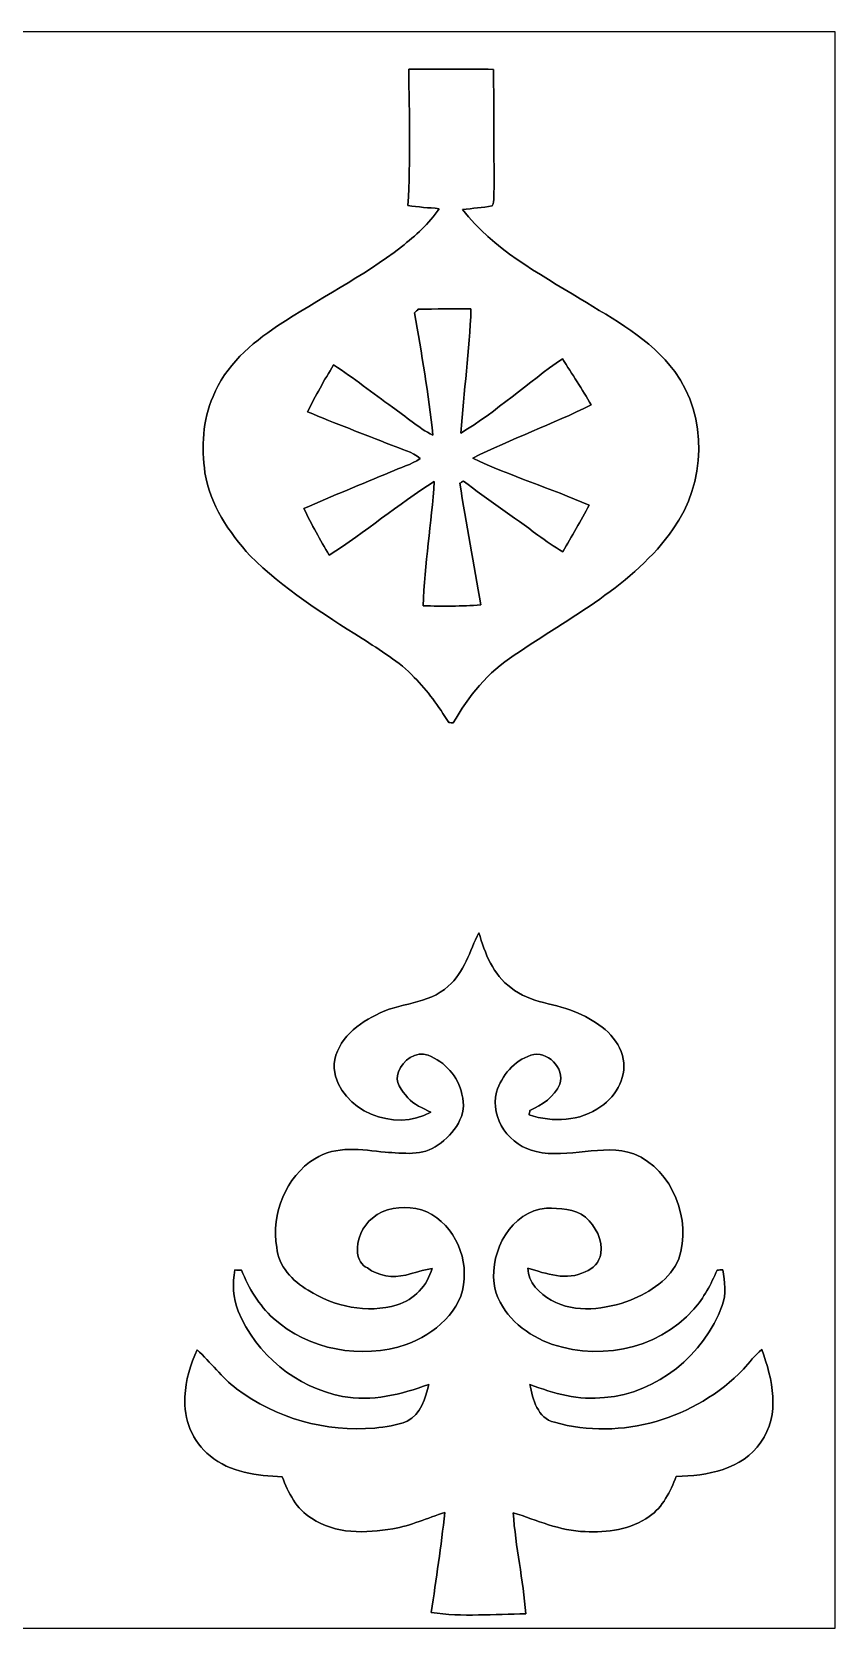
# Model space of a CAD drawing. Header units: centimetres. Extents: x -16.8 to 16.8, y -16.7 to 16.7.
# Drawn here: x 0 to 16.77, y -16.67 to 16.67 of the extents above; entities that cross this region are included whole.
import ezdxf

# ---------------------------------------------------------------- set-up
doc = ezdxf.new("R2010")
doc.units = ezdxf.units.CM
doc.header["$MEASUREMENT"] = 0
doc.layers.add('Layer 1', color=7, linetype='Continuous')

msp = doc.modelspace()

# ---------------------------------------------------------------- linework, layer by layer
at = {"layer": 'Layer 1', "color": 7}
for points, knots in [([(-16.77458, 16.66875), (-16.77458, 16.66875), (16.77458, 16.66875), (16.77458, 16.66875), (16.77458, 16.66875), (16.77458, 16.66875), (16.77458, -16.66875), (16.77458, -16.66875), (16.77458, -16.66875), (16.77458, -16.66875), (-16.77458, -16.66875), (-16.77458, -16.66875), (-16.77458, -16.66875), (-16.77458, -16.66875), (-16.77458, 16.66875), (-16.77458, 16.66875), (-16.77458, 16.66875), (-16.77458, 16.66875), (-16.77458, 16.66875), (-16.77458, 16.66875)], [0, 0, 0, 0, 0.16666667, 0.16666667, 0.16666667, 0.16666667, 0.33333333, 0.33333333, 0.33333333, 0.33333333, 0.5, 0.5, 0.5, 0.5, 0.66666667, 0.66666667, 0.66666667, 0.66666667, 1, 1, 1, 1]), ([(7.86977, 15.89052), (7.88141, 14.94226), (7.91281, 13.99258), (7.85248, 13.04537), (7.85248, 13.04537), (8.06767, 13.00833), (8.28569, 12.99774), (8.50371, 12.97693), (8.50371, 12.97693), (8.29733, 12.66084), (8.00876, 12.4139), (7.71772, 12.17859), (7.71772, 12.17859), (6.90457, 11.55488), (5.98734, 11.09063), (5.13256, 10.53077), (5.13256, 10.53077), (4.57588, 10.15824), (4.03648, 9.69469), (3.78354, 9.05581), (3.78354, 9.05581), (3.56411, 8.55627), (3.54189, 7.99571), (3.61456, 7.4616), (3.61456, 7.4616), (3.72251, 6.79238), (4.11374, 6.21665), (4.56106, 5.72523), (4.56106, 5.72523), (5.25216, 5.04261), (6.07519, 4.51556), (6.89469, 4.00262), (6.89469, 4.00262), (7.27251, 3.7525), (7.67397, 3.52284), (7.98477, 3.18699), (7.98477, 3.18699), (8.26558, 2.90724), (8.4963, 2.58269), (8.70514, 2.24684), (8.70514, 2.24684), (8.72913, 2.24402), (8.77711, 2.23802), (8.8011, 2.2352), (8.8011, 2.2352), (9.1126, 2.79294), (9.53135, 3.30165), (10.07216, 3.65019), (10.07216, 3.65019), (11.23562, 4.44747), (12.56982, 5.10258), (13.39391, 6.29073), (13.39391, 6.29073), (14.07795, 7.24076), (14.12028, 8.62436), (13.42461, 9.57968), (13.42461, 9.57968), (12.91661, 10.25596), (12.15531, 10.66341), (11.44799, 11.09557), (11.44799, 11.09557), (10.57522, 11.63355), (9.63189, 12.12956), (8.99513, 12.95894), (8.99513, 12.95894), (9.20044, 12.98646), (9.40999, 12.99422), (9.6139, 13.03726), (9.6139, 13.03726), (9.66682, 13.14521), (9.64106, 13.27326), (9.65306, 13.38721), (9.65306, 13.38721), (9.64706, 14.21977), (9.65659, 15.05267), (9.63718, 15.88488), (9.63718, 15.88488), (9.04804, 15.9004), (8.45891, 15.89264), (7.86977, 15.89052), (7.86977, 15.89052), (7.86977, 15.89052), (7.86977, 15.89052), (7.86977, 15.89052)], [0, 0, 0, 0, 0.04545455, 0.04545455, 0.04545455, 0.04545455, 0.09090909, 0.09090909, 0.09090909, 0.09090909, 0.13636364, 0.13636364, 0.13636364, 0.13636364, 0.18181818, 0.18181818, 0.18181818, 0.18181818, 0.22727273, 0.22727273, 0.22727273, 0.22727273, 0.27272727, 0.27272727, 0.27272727, 0.27272727, 0.31818182, 0.31818182, 0.31818182, 0.31818182, 0.36363636, 0.36363636, 0.36363636, 0.36363636, 0.40909091, 0.40909091, 0.40909091, 0.40909091, 0.45454545, 0.45454545, 0.45454545, 0.45454545, 0.5, 0.5, 0.5, 0.5, 0.54545455, 0.54545455, 0.54545455, 0.54545455, 0.59090909, 0.59090909, 0.59090909, 0.59090909, 0.63636364, 0.63636364, 0.63636364, 0.63636364, 0.68181818, 0.68181818, 0.68181818, 0.68181818, 0.72727273, 0.72727273, 0.72727273, 0.72727273, 0.77272727, 0.77272727, 0.77272727, 0.77272727, 0.81818182, 0.81818182, 0.81818182, 0.81818182, 0.86363636, 0.86363636, 0.86363636, 0.86363636, 0.90909091, 0.90909091, 0.90909091, 0.90909091, 1, 1, 1, 1]), ([(8.07014, 10.87896), (8.43668, 10.88319), (8.80357, 10.8839), (9.17046, 10.88249), (9.17046, 10.88249), (9.14118, 10.01571), (9.02017, 9.15458), (8.95773, 8.28992), (8.95773, 8.28992), (9.70986, 8.74077), (10.35685, 9.34791), (11.08075, 9.84144), (11.08075, 9.84144), (11.28536, 9.52288), (11.49421, 9.20644), (11.68082, 8.87695), (11.68082, 8.87695), (10.87049, 8.47549), (10.01324, 8.17316), (9.20609, 7.76393), (9.20609, 7.76393), (9.99807, 7.39493), (10.83345, 7.12893), (11.63743, 6.78744), (11.63743, 6.78744), (11.47022, 6.45372), (11.27301, 6.13622), (11.09027, 5.81131), (11.09027, 5.81131), (10.90612, 5.9115), (10.73714, 6.03603), (10.56852, 6.15915), (10.56852, 6.15915), (10.05487, 6.54262), (9.52077, 6.89716), (9.01312, 7.28839), (9.01312, 7.28839), (8.99442, 7.2771), (8.95667, 7.25487), (8.93762, 7.24359), (8.93762, 7.24359), (9.07344, 6.3948), (9.22337, 5.54814), (9.37331, 4.70182), (9.37331, 4.70182), (8.97396, 4.67289), (8.57321, 4.67148), (8.17351, 4.68242), (8.17351, 4.68242), (8.19397, 5.55272), (8.35201, 6.41279), (8.4014, 7.28133), (8.4014, 7.28133), (7.64434, 6.80508), (6.96383, 6.21383), (6.20642, 5.74005), (6.20642, 5.74005), (6.02474, 6.06037), (5.83777, 6.37787), (5.68254, 6.71195), (5.68254, 6.71195), (6.27697, 6.98006), (6.88375, 7.2196), (7.48347, 7.47571), (7.48347, 7.47571), (7.69373, 7.56814), (7.92021, 7.62917), (8.11212, 7.75864), (8.11212, 7.75864), (7.94032, 7.9061), (7.71172, 7.95196), (7.50782, 8.03734), (7.50782, 8.03734), (6.92503, 8.27299), (6.33518, 8.49136), (5.75557, 8.73478), (5.75557, 8.73478), (5.92384, 9.06815), (6.10376, 9.39588), (6.30132, 9.71303), (6.30132, 9.71303), (6.72853, 9.44633), (7.11341, 9.11754), (7.52863, 8.83285), (7.52863, 8.83285), (7.81191, 8.63812), (8.06767, 8.39929), (8.37671, 8.24406), (8.37671, 8.24406), (8.28499, 9.10167), (8.13647, 9.95292), (7.99147, 10.80311), (7.99147, 10.80311), (8.01723, 10.82816), (8.04369, 10.85356), (8.07014, 10.87896)], [0, 0, 0, 0, 0.04, 0.04, 0.04, 0.04, 0.08, 0.08, 0.08, 0.08, 0.12, 0.12, 0.12, 0.12, 0.16, 0.16, 0.16, 0.16, 0.2, 0.2, 0.2, 0.2, 0.24, 0.24, 0.24, 0.24, 0.28, 0.28, 0.28, 0.28, 0.32, 0.32, 0.32, 0.32, 0.36, 0.36, 0.36, 0.36, 0.4, 0.4, 0.4, 0.4, 0.44, 0.44, 0.44, 0.44, 0.48, 0.48, 0.48, 0.48, 0.52, 0.52, 0.52, 0.52, 0.56, 0.56, 0.56, 0.56, 0.6, 0.6, 0.6, 0.6, 0.64, 0.64, 0.64, 0.64, 0.68, 0.68, 0.68, 0.68, 0.72, 0.72, 0.72, 0.72, 0.76, 0.76, 0.76, 0.76, 0.8, 0.8, 0.8, 0.8, 0.84, 0.84, 0.84, 0.84, 0.88, 0.88, 0.88, 0.88, 0.92, 0.92, 0.92, 0.92, 1, 1, 1, 1]), ([(8.69527, -3.2639), (8.27476, -3.64878), (7.66374, -3.6008), (7.18185, -3.86539), (7.18185, -3.86539), (6.74829, -4.07423), (6.29991, -4.45911), (6.31119, -4.98158), (6.31119, -4.98158), (6.42161, -5.87763), (7.58543, -6.3186), (8.33226, -5.89562), (8.33226, -5.89562), (8.16539, -5.80425), (7.97631, -5.74005), (7.8486, -5.59188), (7.8486, -5.59188), (7.72513, -5.43983), (7.56638, -5.26344), (7.65704, -5.04896), (7.65704, -5.04896), (7.74136, -4.81436), (8.02322, -4.60269), (8.27652, -4.70464), (8.27652, -4.70464), (8.62471, -4.84364), (8.90517, -5.14632), (8.97925, -5.52027), (8.97925, -5.52027), (9.11154, -5.94325), (8.81874, -6.35071), (8.48184, -6.57613), (8.48184, -6.57613), (8.17104, -6.82307), (7.74418, -6.74511), (7.37941, -6.73029), (7.37941, -6.73029), (6.89434, -6.67702), (6.34647, -6.58319), (5.91114, -6.8647), (5.91114, -6.8647), (5.29943, -7.24394), (4.99145, -8.01546), (5.11246, -8.71784), (5.11246, -8.71784), (5.14703, -9.11049), (5.44336, -9.42093), (5.76862, -9.61143), (5.76862, -9.61143), (6.31014, -9.95715), (7.00264, -10.10497), (7.62529, -9.91835), (7.62529, -9.91835), (7.97948, -9.8111), (8.26241, -9.51301), (8.35801, -9.15635), (8.35801, -9.15635), (8.17174, -9.18633), (7.99253, -9.24877), (7.81085, -9.29499), (7.81085, -9.29499), (7.53745, -9.36202), (7.23406, -9.31792), (7.00652, -9.14788), (7.00652, -9.14788), (6.88269, -9.09038), (6.81355, -8.96232), (6.79873, -8.83285), (6.79873, -8.83285), (6.77933, -8.55804), (6.89575, -8.27299), (7.11553, -8.10401), (7.11553, -8.10401), (7.36, -7.88882), (7.70714, -7.86306), (8.01617, -7.90257), (8.01617, -7.90257), (8.66528, -8.03204), (9.08085, -8.74607), (9.02652, -9.37754), (9.02652, -9.37754), (9.00395, -10.04746), (8.39752, -10.5283), (7.81791, -10.74773), (7.81791, -10.74773), (6.88481, -11.05606), (5.77462, -10.86626), (5.04119, -10.19775), (5.04119, -10.19775), (4.74169, -9.92364), (4.52861, -9.57086), (4.37938, -9.19656), (4.37938, -9.19656), (4.33282, -9.19339), (4.28696, -9.19057), (4.24109, -9.1881), (4.24109, -9.1881), (4.18465, -9.47455), (4.19382, -9.77653), (4.30847, -10.04817), (4.30847, -10.04817), (4.6796, -10.94987), (5.52379, -11.64872), (6.48335, -11.82934), (6.48335, -11.82934), (7.09436, -11.94506), (7.71525, -11.79089), (8.28675, -11.57852), (8.28675, -11.57852), (8.21937, -11.8685), (8.12341, -12.20541), (7.83625, -12.34863), (7.83625, -12.34863), (7.62282, -12.43859), (7.38787, -12.46152), (7.16033, -12.49257), (7.16033, -12.49257), (6.14186, -12.57476), (5.09235, -12.29007), (4.27567, -11.67059), (4.27567, -11.67059), (3.96416, -11.436), (3.73345, -11.11779), (3.45087, -10.85391), (3.45087, -10.85391), (3.30976, -11.16295), (3.20604, -11.49526), (3.19652, -11.83711), (3.19652, -11.83711), (3.16477, -12.29854), (3.34927, -12.78572), (3.72286, -13.07006), (3.72286, -13.07006), (4.13879, -13.41967), (4.70429, -13.49128), (5.22817, -13.50786), (5.22817, -13.50786), (5.35199, -13.84088), (5.52274, -14.18696), (5.84059, -14.37322), (5.84059, -14.37322), (6.33307, -14.71189), (6.9723, -14.69072), (7.53745, -14.59406), (7.53745, -14.59406), (7.91598, -14.53444), (8.261, -14.3637), (8.62542, -14.25469), (8.62542, -14.25469), (8.54569, -14.95213), (8.44585, -15.64746), (8.33896, -16.34137), (8.33896, -16.34137), (8.99125, -16.44403), (9.6587, -16.37171), (10.31593, -16.37347), (10.31593, -16.37347), (10.25878, -15.6651), (10.10285, -14.96907), (10.05099, -14.26034), (10.05099, -14.26034), (10.54488, -14.41238), (11.02642, -14.63992), (11.55312, -14.65474), (11.55312, -14.65474), (12.01455, -14.67873), (12.50844, -14.61523), (12.89191, -14.33724), (12.89191, -14.33724), (13.18189, -14.14321), (13.33147, -13.81442), (13.45741, -13.50116), (13.45741, -13.50116), (14.09418, -13.49128), (14.84277, -13.35687), (15.2206, -12.78678), (15.2206, -12.78678), (15.64111, -12.22022), (15.46825, -11.46104), (15.24423, -10.85003), (15.24423, -10.85003), (15.09536, -10.96716), (14.98706, -11.12379), (14.85935, -11.26137), (14.85935, -11.26137), (13.86769, -12.29431), (12.30066, -12.76562), (10.91424, -12.37051), (10.91424, -12.37051), (10.55652, -12.28372), (10.46445, -11.89179), (10.39954, -11.58064), (10.39954, -11.58064), (10.89589, -11.76514), (11.42541, -11.92318), (11.96128, -11.85263), (11.96128, -11.85263), (13.06512, -11.76902), (14.03562, -10.95693), (14.41556, -9.93422), (14.41556, -9.93422), (14.50799, -9.69292), (14.46706, -9.43257), (14.43002, -9.18492), (14.43002, -9.18492), (14.39968, -9.18739), (14.33936, -9.19162), (14.30902, -9.19409), (14.30902, -9.19409), (14.18308, -9.48514), (14.03597, -9.77477), (13.82148, -10.01113), (13.82148, -10.01113), (13.06442, -10.88672), (11.72034, -11.11532), (10.6747, -10.66835), (10.6747, -10.66835), (10.18787, -10.44011), (9.72996, -10.02665), (9.652, -9.46891), (9.652, -9.46891), (9.57121, -8.78522), (10.00725, -7.96607), (10.74491, -7.89658), (10.74491, -7.89658), (11.02395, -7.90187), (11.33475, -7.90046), (11.56406, -8.08531), (11.56406, -8.08531), (11.76902, -8.27652), (11.92671, -8.5598), (11.88226, -8.84873), (11.88226, -8.84873), (11.85122, -9.02229), (11.72351, -9.17187), (11.55418, -9.22584), (11.55418, -9.22584), (11.17565, -9.42763), (10.73714, -9.26394), (10.35685, -9.15141), (10.35685, -9.15141), (10.3632, -9.45021), (10.60556, -9.68234), (10.84827, -9.82239), (10.84827, -9.82239), (11.35592, -10.10814), (11.98139, -10.00901), (12.50491, -9.82169), (12.50491, -9.82169), (12.91343, -9.64671), (13.33429, -9.38671), (13.51139, -8.95773), (13.51139, -8.95773), (13.78303, -8.13823), (13.38756, -7.106), (12.57371, -6.76099), (12.57371, -6.76099), (11.9059, -6.53874), (11.20634, -6.87423), (10.53042, -6.71583), (10.53042, -6.71583), (9.98996, -6.60435), (9.55499, -6.02968), (9.70562, -5.47335), (9.70562, -5.47335), (9.81146, -5.12798), (10.07322, -4.82), (10.42106, -4.70359), (10.42106, -4.70359), (10.76007, -4.59317), (11.13614, -4.97311), (11.02642, -5.31001), (11.02642, -5.31001), (10.91247, -5.57565), (10.65565, -5.74181), (10.40059, -5.85682), (10.40059, -5.85682), (10.39636, -5.88045), (10.38825, -5.92843), (10.38401, -5.95207), (10.38401, -5.95207), (10.87614, -6.10694), (11.45222, -6.09106), (11.87944, -5.77638), (11.87944, -5.77638), (12.2174, -5.55237), (12.4527, -5.11598), (12.3317, -4.70923), (12.3317, -4.70923), (12.20929, -4.27249), (11.80324, -4.00226), (11.41201, -3.82729), (11.41201, -3.82729), (10.95975, -3.6128), (10.40095, -3.62797), (10.00584, -3.29212), (10.00584, -3.29212), (9.62519, -3.02507), (9.46432, -2.57069), (9.33415, -2.14559), (9.33415, -2.14559), (9.14365, -2.52765), (9.02899, -2.97286), (8.69527, -3.2639), (8.69527, -3.2639), (8.69527, -3.2639), (8.69527, -3.2639), (8.69527, -3.2639)], [0, 0, 0, 0, 0.01282051, 0.01282051, 0.01282051, 0.01282051, 0.02564103, 0.02564103, 0.02564103, 0.02564103, 0.03846154, 0.03846154, 0.03846154, 0.03846154, 0.05128205, 0.05128205, 0.05128205, 0.05128205, 0.06410256, 0.06410256, 0.06410256, 0.06410256, 0.07692308, 0.07692308, 0.07692308, 0.07692308, 0.08974359, 0.08974359, 0.08974359, 0.08974359, 0.1025641, 0.1025641, 0.1025641, 0.1025641, 0.11538462, 0.11538462, 0.11538462, 0.11538462, 0.12820513, 0.12820513, 0.12820513, 0.12820513, 0.14102564, 0.14102564, 0.14102564, 0.14102564, 0.15384615, 0.15384615, 0.15384615, 0.15384615, 0.16666667, 0.16666667, 0.16666667, 0.16666667, 0.17948718, 0.17948718, 0.17948718, 0.17948718, 0.19230769, 0.19230769, 0.19230769, 0.19230769, 0.20512821, 0.20512821, 0.20512821, 0.20512821, 0.21794872, 0.21794872, 0.21794872, 0.21794872, 0.23076923, 0.23076923, 0.23076923, 0.23076923, 0.24358974, 0.24358974, 0.24358974, 0.24358974, 0.25641026, 0.25641026, 0.25641026, 0.25641026, 0.26923077, 0.26923077, 0.26923077, 0.26923077, 0.28205128, 0.28205128, 0.28205128, 0.28205128, 0.29487179, 0.29487179, 0.29487179, 0.29487179, 0.30769231, 0.30769231, 0.30769231, 0.30769231, 0.32051282, 0.32051282, 0.32051282, 0.32051282, 0.33333333, 0.33333333, 0.33333333, 0.33333333, 0.34615385, 0.34615385, 0.34615385, 0.34615385, 0.35897436, 0.35897436, 0.35897436, 0.35897436, 0.37179487, 0.37179487, 0.37179487, 0.37179487, 0.38461538, 0.38461538, 0.38461538, 0.38461538, 0.3974359, 0.3974359, 0.3974359, 0.3974359, 0.41025641, 0.41025641, 0.41025641, 0.41025641, 0.42307692, 0.42307692, 0.42307692, 0.42307692, 0.43589744, 0.43589744, 0.43589744, 0.43589744, 0.44871795, 0.44871795, 0.44871795, 0.44871795, 0.46153846, 0.46153846, 0.46153846, 0.46153846, 0.47435897, 0.47435897, 0.47435897, 0.47435897, 0.48717949, 0.48717949, 0.48717949, 0.48717949, 0.5, 0.5, 0.5, 0.5, 0.51282051, 0.51282051, 0.51282051, 0.51282051, 0.52564103, 0.52564103, 0.52564103, 0.52564103, 0.53846154, 0.53846154, 0.53846154, 0.53846154, 0.55128205, 0.55128205, 0.55128205, 0.55128205, 0.56410256, 0.56410256, 0.56410256, 0.56410256, 0.57692308, 0.57692308, 0.57692308, 0.57692308, 0.58974359, 0.58974359, 0.58974359, 0.58974359, 0.6025641, 0.6025641, 0.6025641, 0.6025641, 0.61538462, 0.61538462, 0.61538462, 0.61538462, 0.62820513, 0.62820513, 0.62820513, 0.62820513, 0.64102564, 0.64102564, 0.64102564, 0.64102564, 0.65384615, 0.65384615, 0.65384615, 0.65384615, 0.66666667, 0.66666667, 0.66666667, 0.66666667, 0.67948718, 0.67948718, 0.67948718, 0.67948718, 0.69230769, 0.69230769, 0.69230769, 0.69230769, 0.70512821, 0.70512821, 0.70512821, 0.70512821, 0.71794872, 0.71794872, 0.71794872, 0.71794872, 0.73076923, 0.73076923, 0.73076923, 0.73076923, 0.74358974, 0.74358974, 0.74358974, 0.74358974, 0.75641026, 0.75641026, 0.75641026, 0.75641026, 0.76923077, 0.76923077, 0.76923077, 0.76923077, 0.78205128, 0.78205128, 0.78205128, 0.78205128, 0.79487179, 0.79487179, 0.79487179, 0.79487179, 0.80769231, 0.80769231, 0.80769231, 0.80769231, 0.82051282, 0.82051282, 0.82051282, 0.82051282, 0.83333333, 0.83333333, 0.83333333, 0.83333333, 0.84615385, 0.84615385, 0.84615385, 0.84615385, 0.85897436, 0.85897436, 0.85897436, 0.85897436, 0.87179487, 0.87179487, 0.87179487, 0.87179487, 0.88461538, 0.88461538, 0.88461538, 0.88461538, 0.8974359, 0.8974359, 0.8974359, 0.8974359, 0.91025641, 0.91025641, 0.91025641, 0.91025641, 0.92307692, 0.92307692, 0.92307692, 0.92307692, 0.93589744, 0.93589744, 0.93589744, 0.93589744, 0.94871795, 0.94871795, 0.94871795, 0.94871795, 0.96153846, 0.96153846, 0.96153846, 0.96153846, 0.97435897, 0.97435897, 0.97435897, 0.97435897, 1, 1, 1, 1])]:
    msp.add_open_spline(points, degree=3, knots=knots, dxfattribs=at)
at = {"layer": 'Layer 1', "color": 251}
for points, knots in [([(7.86977, 15.89052), (8.45891, 15.89264), (9.04804, 15.9004), (9.63718, 15.88488), (9.63718, 15.88488), (9.65659, 15.05267), (9.64706, 14.21977), (9.65306, 13.38721), (9.65306, 13.38721), (9.64106, 13.27326), (9.66682, 13.14521), (9.6139, 13.03726), (9.6139, 13.03726), (9.40999, 12.99422), (9.20044, 12.98646), (8.99513, 12.95894), (8.99513, 12.95894), (9.63189, 12.12956), (10.57522, 11.63355), (11.44799, 11.09557), (11.44799, 11.09557), (12.15531, 10.66341), (12.91661, 10.25596), (13.42461, 9.57968), (13.42461, 9.57968), (14.12028, 8.62436), (14.07795, 7.24076), (13.39391, 6.29073), (13.39391, 6.29073), (12.56982, 5.10258), (11.23562, 4.44747), (10.07216, 3.65019), (10.07216, 3.65019), (9.53135, 3.30165), (9.1126, 2.79294), (8.8011, 2.2352), (8.8011, 2.2352), (8.77711, 2.23802), (8.72913, 2.24402), (8.70514, 2.24684), (8.70514, 2.24684), (8.4963, 2.58269), (8.26558, 2.90724), (7.98477, 3.18699), (7.98477, 3.18699), (7.67397, 3.52284), (7.27251, 3.7525), (6.89469, 4.00262), (6.89469, 4.00262), (6.07519, 4.51556), (5.25216, 5.04261), (4.56106, 5.72523), (4.56106, 5.72523), (4.11374, 6.21665), (3.72251, 6.79238), (3.61456, 7.4616), (3.61456, 7.4616), (3.54189, 7.99571), (3.56411, 8.55627), (3.78354, 9.05581), (3.78354, 9.05581), (4.03648, 9.69469), (4.57588, 10.15824), (5.13256, 10.53077), (5.13256, 10.53077), (5.98734, 11.09063), (6.90457, 11.55488), (7.71772, 12.17859), (7.71772, 12.17859), (8.00876, 12.4139), (8.29733, 12.66084), (8.50371, 12.97693), (8.50371, 12.97693), (8.28569, 12.99774), (8.06767, 13.00833), (7.85248, 13.04537), (7.85248, 13.04537), (7.91281, 13.99258), (7.88141, 14.94226), (7.86977, 15.89052), (7.86977, 15.89052), (7.86977, 15.89052), (7.86977, 15.89052), (7.86977, 15.89052)], [0, 0, 0, 0, 0.04545455, 0.04545455, 0.04545455, 0.04545455, 0.09090909, 0.09090909, 0.09090909, 0.09090909, 0.13636364, 0.13636364, 0.13636364, 0.13636364, 0.18181818, 0.18181818, 0.18181818, 0.18181818, 0.22727273, 0.22727273, 0.22727273, 0.22727273, 0.27272727, 0.27272727, 0.27272727, 0.27272727, 0.31818182, 0.31818182, 0.31818182, 0.31818182, 0.36363636, 0.36363636, 0.36363636, 0.36363636, 0.40909091, 0.40909091, 0.40909091, 0.40909091, 0.45454545, 0.45454545, 0.45454545, 0.45454545, 0.5, 0.5, 0.5, 0.5, 0.54545455, 0.54545455, 0.54545455, 0.54545455, 0.59090909, 0.59090909, 0.59090909, 0.59090909, 0.63636364, 0.63636364, 0.63636364, 0.63636364, 0.68181818, 0.68181818, 0.68181818, 0.68181818, 0.72727273, 0.72727273, 0.72727273, 0.72727273, 0.77272727, 0.77272727, 0.77272727, 0.77272727, 0.81818182, 0.81818182, 0.81818182, 0.81818182, 0.86363636, 0.86363636, 0.86363636, 0.86363636, 0.90909091, 0.90909091, 0.90909091, 0.90909091, 1, 1, 1, 1]), ([(8.07014, 10.87896), (8.04369, 10.85356), (8.01723, 10.82816), (7.99147, 10.80311), (7.99147, 10.80311), (8.13647, 9.95292), (8.28499, 9.10167), (8.37671, 8.24406), (8.37671, 8.24406), (8.06767, 8.39929), (7.81191, 8.63812), (7.52863, 8.83285), (7.52863, 8.83285), (7.11341, 9.11754), (6.72853, 9.44633), (6.30132, 9.71303), (6.30132, 9.71303), (6.10376, 9.39588), (5.92384, 9.06815), (5.75557, 8.73478), (5.75557, 8.73478), (6.33518, 8.49136), (6.92503, 8.27299), (7.50782, 8.03734), (7.50782, 8.03734), (7.71172, 7.95196), (7.94032, 7.9061), (8.11212, 7.75864), (8.11212, 7.75864), (7.92021, 7.62917), (7.69373, 7.56814), (7.48347, 7.47571), (7.48347, 7.47571), (6.88375, 7.2196), (6.27697, 6.98006), (5.68254, 6.71195), (5.68254, 6.71195), (5.83777, 6.37787), (6.02474, 6.06037), (6.20642, 5.74005), (6.20642, 5.74005), (6.96383, 6.21383), (7.64434, 6.80508), (8.4014, 7.28133), (8.4014, 7.28133), (8.35201, 6.41279), (8.19397, 5.55272), (8.17351, 4.68242), (8.17351, 4.68242), (8.57321, 4.67148), (8.97396, 4.67289), (9.37331, 4.70182), (9.37331, 4.70182), (9.22337, 5.54814), (9.07344, 6.3948), (8.93762, 7.24359), (8.93762, 7.24359), (8.95667, 7.25487), (8.99442, 7.2771), (9.01312, 7.28839), (9.01312, 7.28839), (9.52077, 6.89716), (10.05487, 6.54262), (10.56852, 6.15915), (10.56852, 6.15915), (10.73714, 6.03603), (10.90612, 5.9115), (11.09027, 5.81131), (11.09027, 5.81131), (11.27301, 6.13622), (11.47022, 6.45372), (11.63743, 6.78744), (11.63743, 6.78744), (10.83345, 7.12893), (9.99807, 7.39493), (9.20609, 7.76393), (9.20609, 7.76393), (10.01324, 8.17316), (10.87049, 8.47549), (11.68082, 8.87695), (11.68082, 8.87695), (11.49421, 9.20644), (11.28536, 9.52288), (11.08075, 9.84144), (11.08075, 9.84144), (10.35685, 9.34791), (9.70986, 8.74077), (8.95773, 8.28992), (8.95773, 8.28992), (9.02017, 9.15458), (9.14118, 10.01571), (9.17046, 10.88249), (9.17046, 10.88249), (8.80357, 10.8839), (8.43668, 10.88319), (8.07014, 10.87896)], [0, 0, 0, 0, 0.04, 0.04, 0.04, 0.04, 0.08, 0.08, 0.08, 0.08, 0.12, 0.12, 0.12, 0.12, 0.16, 0.16, 0.16, 0.16, 0.2, 0.2, 0.2, 0.2, 0.24, 0.24, 0.24, 0.24, 0.28, 0.28, 0.28, 0.28, 0.32, 0.32, 0.32, 0.32, 0.36, 0.36, 0.36, 0.36, 0.4, 0.4, 0.4, 0.4, 0.44, 0.44, 0.44, 0.44, 0.48, 0.48, 0.48, 0.48, 0.52, 0.52, 0.52, 0.52, 0.56, 0.56, 0.56, 0.56, 0.6, 0.6, 0.6, 0.6, 0.64, 0.64, 0.64, 0.64, 0.68, 0.68, 0.68, 0.68, 0.72, 0.72, 0.72, 0.72, 0.76, 0.76, 0.76, 0.76, 0.8, 0.8, 0.8, 0.8, 0.84, 0.84, 0.84, 0.84, 0.88, 0.88, 0.88, 0.88, 0.92, 0.92, 0.92, 0.92, 1, 1, 1, 1]), ([(8.69527, -3.2639), (9.02899, -2.97286), (9.14365, -2.52765), (9.33415, -2.14559), (9.33415, -2.14559), (9.46432, -2.57069), (9.62519, -3.02507), (10.00584, -3.29212), (10.00584, -3.29212), (10.40095, -3.62797), (10.95975, -3.6128), (11.41201, -3.82729), (11.41201, -3.82729), (11.80324, -4.00226), (12.20929, -4.27249), (12.3317, -4.70923), (12.3317, -4.70923), (12.4527, -5.11598), (12.2174, -5.55237), (11.87944, -5.77638), (11.87944, -5.77638), (11.45222, -6.09106), (10.87614, -6.10694), (10.38401, -5.95207), (10.38401, -5.95207), (10.38825, -5.92843), (10.39636, -5.88045), (10.40059, -5.85682), (10.40059, -5.85682), (10.65565, -5.74181), (10.91247, -5.57565), (11.02642, -5.31001), (11.02642, -5.31001), (11.13614, -4.97311), (10.76007, -4.59317), (10.42106, -4.70359), (10.42106, -4.70359), (10.07322, -4.82), (9.81146, -5.12798), (9.70562, -5.47335), (9.70562, -5.47335), (9.55499, -6.02968), (9.98996, -6.60435), (10.53042, -6.71583), (10.53042, -6.71583), (11.20634, -6.87423), (11.9059, -6.53874), (12.57371, -6.76099), (12.57371, -6.76099), (13.38756, -7.106), (13.78303, -8.13823), (13.51139, -8.95773), (13.51139, -8.95773), (13.33429, -9.38671), (12.91343, -9.64671), (12.50491, -9.82169), (12.50491, -9.82169), (11.98139, -10.00901), (11.35592, -10.10814), (10.84827, -9.82239), (10.84827, -9.82239), (10.60556, -9.68234), (10.3632, -9.45021), (10.35685, -9.15141), (10.35685, -9.15141), (10.73714, -9.26394), (11.17565, -9.42763), (11.55418, -9.22584), (11.55418, -9.22584), (11.72351, -9.17187), (11.85122, -9.02229), (11.88226, -8.84873), (11.88226, -8.84873), (11.92671, -8.5598), (11.76902, -8.27652), (11.56406, -8.08531), (11.56406, -8.08531), (11.33475, -7.90046), (11.02395, -7.90187), (10.74491, -7.89658), (10.74491, -7.89658), (10.00725, -7.96607), (9.57121, -8.78522), (9.652, -9.46891), (9.652, -9.46891), (9.72996, -10.02665), (10.18787, -10.44011), (10.6747, -10.66835), (10.6747, -10.66835), (11.72034, -11.11532), (13.06442, -10.88672), (13.82148, -10.01113), (13.82148, -10.01113), (14.03597, -9.77477), (14.18308, -9.48514), (14.30902, -9.19409), (14.30902, -9.19409), (14.33936, -9.19162), (14.39968, -9.18739), (14.43002, -9.18492), (14.43002, -9.18492), (14.46706, -9.43257), (14.50799, -9.69292), (14.41556, -9.93422), (14.41556, -9.93422), (14.03562, -10.95693), (13.06512, -11.76902), (11.96128, -11.85263), (11.96128, -11.85263), (11.42541, -11.92318), (10.89589, -11.76514), (10.39954, -11.58064), (10.39954, -11.58064), (10.46445, -11.89179), (10.55652, -12.28372), (10.91424, -12.37051), (10.91424, -12.37051), (12.30066, -12.76562), (13.86769, -12.29431), (14.85935, -11.26137), (14.85935, -11.26137), (14.98706, -11.12379), (15.09536, -10.96716), (15.24423, -10.85003), (15.24423, -10.85003), (15.46825, -11.46104), (15.64111, -12.22022), (15.2206, -12.78678), (15.2206, -12.78678), (14.84277, -13.35687), (14.09418, -13.49128), (13.45741, -13.50116), (13.45741, -13.50116), (13.33147, -13.81442), (13.18189, -14.14321), (12.89191, -14.33724), (12.89191, -14.33724), (12.50844, -14.61523), (12.01455, -14.67873), (11.55312, -14.65474), (11.55312, -14.65474), (11.02642, -14.63992), (10.54488, -14.41238), (10.05099, -14.26034), (10.05099, -14.26034), (10.10285, -14.96907), (10.25878, -15.6651), (10.31593, -16.37347), (10.31593, -16.37347), (9.6587, -16.37171), (8.99125, -16.44403), (8.33896, -16.34137), (8.33896, -16.34137), (8.44585, -15.64746), (8.54569, -14.95213), (8.62542, -14.25469), (8.62542, -14.25469), (8.261, -14.3637), (7.91598, -14.53444), (7.53745, -14.59406), (7.53745, -14.59406), (6.9723, -14.69072), (6.33307, -14.71189), (5.84059, -14.37322), (5.84059, -14.37322), (5.52274, -14.18696), (5.35199, -13.84088), (5.22817, -13.50786), (5.22817, -13.50786), (4.70429, -13.49128), (4.13879, -13.41967), (3.72286, -13.07006), (3.72286, -13.07006), (3.34927, -12.78572), (3.16477, -12.29854), (3.19652, -11.83711), (3.19652, -11.83711), (3.20604, -11.49526), (3.30976, -11.16295), (3.45087, -10.85391), (3.45087, -10.85391), (3.73345, -11.11779), (3.96416, -11.436), (4.27567, -11.67059), (4.27567, -11.67059), (5.09235, -12.29007), (6.14186, -12.57476), (7.16033, -12.49257), (7.16033, -12.49257), (7.38787, -12.46152), (7.62282, -12.43859), (7.83625, -12.34863), (7.83625, -12.34863), (8.12341, -12.20541), (8.21937, -11.8685), (8.28675, -11.57852), (8.28675, -11.57852), (7.71525, -11.79089), (7.09436, -11.94506), (6.48335, -11.82934), (6.48335, -11.82934), (5.52379, -11.64872), (4.6796, -10.94987), (4.30847, -10.04817), (4.30847, -10.04817), (4.19382, -9.77653), (4.18465, -9.47455), (4.24109, -9.1881), (4.24109, -9.1881), (4.28696, -9.19057), (4.33282, -9.19339), (4.37938, -9.19656), (4.37938, -9.19656), (4.52861, -9.57086), (4.74169, -9.92364), (5.04119, -10.19775), (5.04119, -10.19775), (5.77462, -10.86626), (6.88481, -11.05606), (7.81791, -10.74773), (7.81791, -10.74773), (8.39752, -10.5283), (9.00395, -10.04746), (9.02652, -9.37754), (9.02652, -9.37754), (9.08085, -8.74607), (8.66528, -8.03204), (8.01617, -7.90257), (8.01617, -7.90257), (7.70714, -7.86306), (7.36, -7.88882), (7.11553, -8.10401), (7.11553, -8.10401), (6.89575, -8.27299), (6.77933, -8.55804), (6.79873, -8.83285), (6.79873, -8.83285), (6.81355, -8.96232), (6.88269, -9.09038), (7.00652, -9.14788), (7.00652, -9.14788), (7.23406, -9.31792), (7.53745, -9.36202), (7.81085, -9.29499), (7.81085, -9.29499), (7.99253, -9.24877), (8.17174, -9.18633), (8.35801, -9.15635), (8.35801, -9.15635), (8.26241, -9.51301), (7.97948, -9.8111), (7.62529, -9.91835), (7.62529, -9.91835), (7.00264, -10.10497), (6.31014, -9.95715), (5.76862, -9.61143), (5.76862, -9.61143), (5.44336, -9.42093), (5.14703, -9.11049), (5.11246, -8.71784), (5.11246, -8.71784), (4.99145, -8.01546), (5.29943, -7.24394), (5.91114, -6.8647), (5.91114, -6.8647), (6.34647, -6.58319), (6.89434, -6.67702), (7.37941, -6.73029), (7.37941, -6.73029), (7.74418, -6.74511), (8.17104, -6.82307), (8.48184, -6.57613), (8.48184, -6.57613), (8.81874, -6.35071), (9.11154, -5.94325), (8.97925, -5.52027), (8.97925, -5.52027), (8.90517, -5.14632), (8.62471, -4.84364), (8.27652, -4.70464), (8.27652, -4.70464), (8.02322, -4.60269), (7.74136, -4.81436), (7.65704, -5.04896), (7.65704, -5.04896), (7.56638, -5.26344), (7.72513, -5.43983), (7.8486, -5.59188), (7.8486, -5.59188), (7.97631, -5.74005), (8.16539, -5.80425), (8.33226, -5.89562), (8.33226, -5.89562), (7.58543, -6.3186), (6.42161, -5.87763), (6.31119, -4.98158), (6.31119, -4.98158), (6.29991, -4.45911), (6.74829, -4.07423), (7.18185, -3.86539), (7.18185, -3.86539), (7.66374, -3.6008), (8.27476, -3.64878), (8.69527, -3.2639)], [0, 0, 0, 0, 0.01298701, 0.01298701, 0.01298701, 0.01298701, 0.02597403, 0.02597403, 0.02597403, 0.02597403, 0.03896104, 0.03896104, 0.03896104, 0.03896104, 0.05194805, 0.05194805, 0.05194805, 0.05194805, 0.06493506, 0.06493506, 0.06493506, 0.06493506, 0.07792208, 0.07792208, 0.07792208, 0.07792208, 0.09090909, 0.09090909, 0.09090909, 0.09090909, 0.1038961, 0.1038961, 0.1038961, 0.1038961, 0.11688312, 0.11688312, 0.11688312, 0.11688312, 0.12987013, 0.12987013, 0.12987013, 0.12987013, 0.14285714, 0.14285714, 0.14285714, 0.14285714, 0.15584416, 0.15584416, 0.15584416, 0.15584416, 0.16883117, 0.16883117, 0.16883117, 0.16883117, 0.18181818, 0.18181818, 0.18181818, 0.18181818, 0.19480519, 0.19480519, 0.19480519, 0.19480519, 0.20779221, 0.20779221, 0.20779221, 0.20779221, 0.22077922, 0.22077922, 0.22077922, 0.22077922, 0.23376623, 0.23376623, 0.23376623, 0.23376623, 0.24675325, 0.24675325, 0.24675325, 0.24675325, 0.25974026, 0.25974026, 0.25974026, 0.25974026, 0.27272727, 0.27272727, 0.27272727, 0.27272727, 0.28571429, 0.28571429, 0.28571429, 0.28571429, 0.2987013, 0.2987013, 0.2987013, 0.2987013, 0.31168831, 0.31168831, 0.31168831, 0.31168831, 0.32467532, 0.32467532, 0.32467532, 0.32467532, 0.33766234, 0.33766234, 0.33766234, 0.33766234, 0.35064935, 0.35064935, 0.35064935, 0.35064935, 0.36363636, 0.36363636, 0.36363636, 0.36363636, 0.37662338, 0.37662338, 0.37662338, 0.37662338, 0.38961039, 0.38961039, 0.38961039, 0.38961039, 0.4025974, 0.4025974, 0.4025974, 0.4025974, 0.41558442, 0.41558442, 0.41558442, 0.41558442, 0.42857143, 0.42857143, 0.42857143, 0.42857143, 0.44155844, 0.44155844, 0.44155844, 0.44155844, 0.45454545, 0.45454545, 0.45454545, 0.45454545, 0.46753247, 0.46753247, 0.46753247, 0.46753247, 0.48051948, 0.48051948, 0.48051948, 0.48051948, 0.49350649, 0.49350649, 0.49350649, 0.49350649, 0.50649351, 0.50649351, 0.50649351, 0.50649351, 0.51948052, 0.51948052, 0.51948052, 0.51948052, 0.53246753, 0.53246753, 0.53246753, 0.53246753, 0.54545455, 0.54545455, 0.54545455, 0.54545455, 0.55844156, 0.55844156, 0.55844156, 0.55844156, 0.57142857, 0.57142857, 0.57142857, 0.57142857, 0.58441558, 0.58441558, 0.58441558, 0.58441558, 0.5974026, 0.5974026, 0.5974026, 0.5974026, 0.61038961, 0.61038961, 0.61038961, 0.61038961, 0.62337662, 0.62337662, 0.62337662, 0.62337662, 0.63636364, 0.63636364, 0.63636364, 0.63636364, 0.64935065, 0.64935065, 0.64935065, 0.64935065, 0.66233766, 0.66233766, 0.66233766, 0.66233766, 0.67532468, 0.67532468, 0.67532468, 0.67532468, 0.68831169, 0.68831169, 0.68831169, 0.68831169, 0.7012987, 0.7012987, 0.7012987, 0.7012987, 0.71428571, 0.71428571, 0.71428571, 0.71428571, 0.72727273, 0.72727273, 0.72727273, 0.72727273, 0.74025974, 0.74025974, 0.74025974, 0.74025974, 0.75324675, 0.75324675, 0.75324675, 0.75324675, 0.76623377, 0.76623377, 0.76623377, 0.76623377, 0.77922078, 0.77922078, 0.77922078, 0.77922078, 0.79220779, 0.79220779, 0.79220779, 0.79220779, 0.80519481, 0.80519481, 0.80519481, 0.80519481, 0.81818182, 0.81818182, 0.81818182, 0.81818182, 0.83116883, 0.83116883, 0.83116883, 0.83116883, 0.84415584, 0.84415584, 0.84415584, 0.84415584, 0.85714286, 0.85714286, 0.85714286, 0.85714286, 0.87012987, 0.87012987, 0.87012987, 0.87012987, 0.88311688, 0.88311688, 0.88311688, 0.88311688, 0.8961039, 0.8961039, 0.8961039, 0.8961039, 0.90909091, 0.90909091, 0.90909091, 0.90909091, 0.92207792, 0.92207792, 0.92207792, 0.92207792, 0.93506494, 0.93506494, 0.93506494, 0.93506494, 0.94805195, 0.94805195, 0.94805195, 0.94805195, 0.96103896, 0.96103896, 0.96103896, 0.96103896, 0.97402597, 0.97402597, 0.97402597, 0.97402597, 1, 1, 1, 1])]:
    msp.add_open_spline(points, degree=3, knots=knots, dxfattribs=at)

doc.saveas('drawing.dxf')
